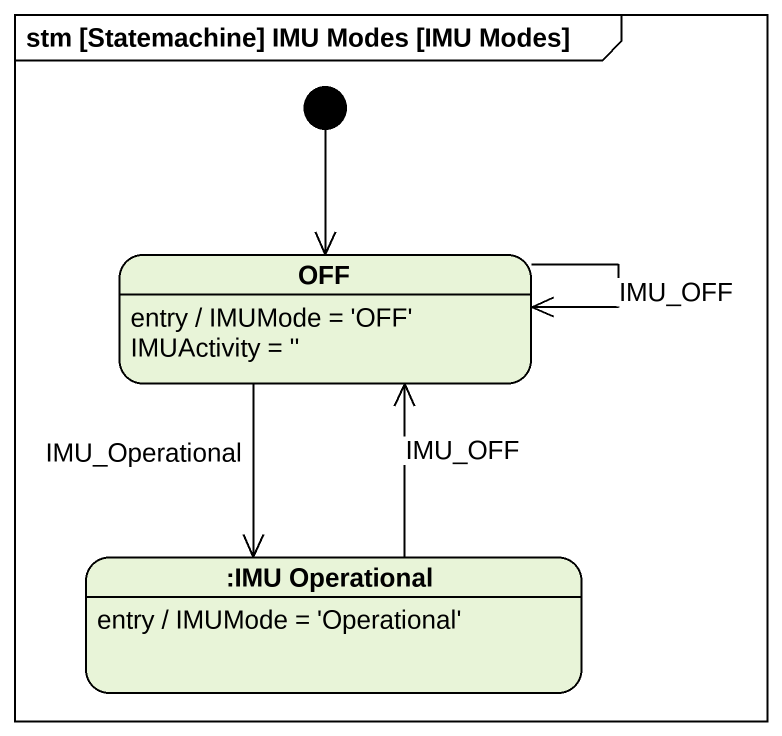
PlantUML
@startuml
mainframe stm [Statemachine] IMU Modes [IMU Modes]
hide empty description
state OFF
OFF : entry / IMUMode = 'OFF' IMUActivity = ''
state ":IMU Operational" as IMU_Operational
IMU_Operational : entry / IMUMode = 'Operational'
[*] --> OFF
OFF --> OFF : IMU_OFF
OFF --> IMU_Operational : IMU_Operational
IMU_Operational -up-> OFF : IMU_OFF
@enduml
